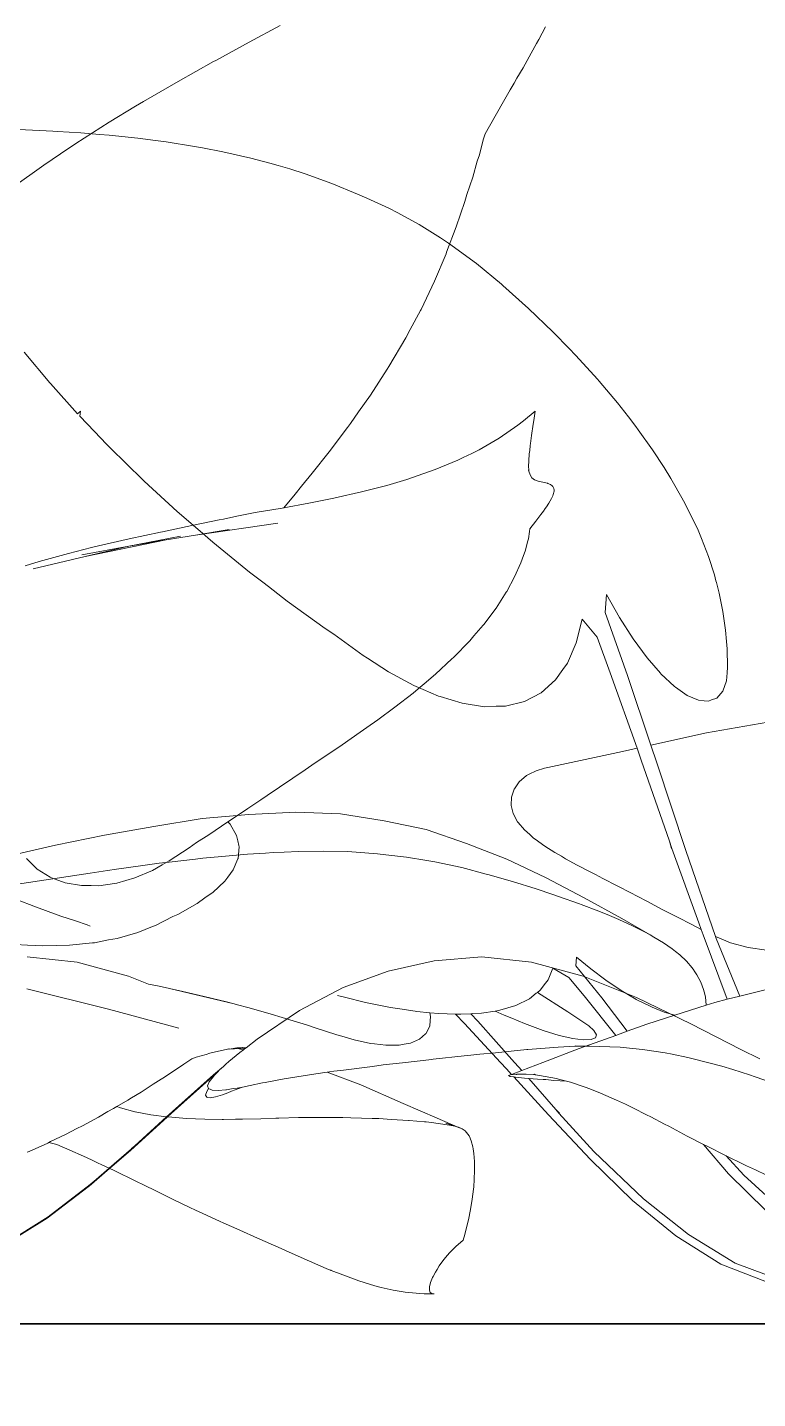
# Model space of a CAD drawing. Header units: inches. Extents: x 249 to 1192, y -18 to 440.
# Drawn here: x 625.877 to 626.156, y 185.833 to 186.358 of the extents above; entities that cross this region are included whole.
import ezdxf

# ---------------------------------------------------------------- set-up
doc = ezdxf.new("R2010")
doc.units = ezdxf.units.IN
doc.header["$MEASUREMENT"] = 0
for name, color, linetype, lineweight in [('BALOK', 3, 'Continuous', 20), ('DINDING', 6, 'Continuous', 0), ('VEGETASI', 60, 'Continuous', 0)]:
    doc.layers.add(name, color=color, linetype=linetype, lineweight=lineweight)
doc.layers.add('KOLOM', color=5, linetype='Continuous')

# ---------------------------------------------------------------- blocks, each defined once
blk = doc.blocks.new('tanaman')
for p, q in [((585.12029, 360.32647), (585.12289, 360.32158)), ((585.23371, 360.32058), (585.2219, 360.32695)), ((585.12289, 360.32158), (585.12371, 360.32014)), ((585.12371, 360.32014), (585.12578, 360.31636)), ((585.24642, 360.31363), (585.23371, 360.32058)), ((585.12578, 360.31636), (585.12891, 360.31082)), ((585.12891, 360.31082), (585.13128, 360.30675)), ((585.24733, 360.31313), (585.24642, 360.31363)), ((585.26084, 360.30557), (585.24733, 360.31313)), ((585.13128, 360.30675), (585.13227, 360.30496)), ((585.13227, 360.30496), (585.13385, 360.3023)), ((585.27417, 360.29786), (585.26084, 360.30557)), ((585.13385, 360.3023), (585.13583, 360.29878)), ((585.13583, 360.29878), (585.13955, 360.29228)), ((585.27722, 360.29604), (585.27417, 360.29786)), ((585.28724, 360.28996), (585.27722, 360.29604)), ((585.13955, 360.29228), (585.14343, 360.28546)), ((585.29047, 360.28794), (585.28724, 360.28996)), ((585.14343, 360.28546), (585.14412, 360.28316)), ((585.29998, 360.28186), (585.29047, 360.28794)), ((585.70236, 360.28385), (585.69557, 360.28299)), ((585.71326, 360.28497), (585.70236, 360.28385)), ((585.71694, 360.28529), (585.71326, 360.28497)), ((585.72413, 360.28586), (585.71694, 360.28529)), ((585.73312, 360.28642), (585.72413, 360.28586)), ((585.73491, 360.28653), (585.73312, 360.28642)), ((585.74261, 360.28689), (585.73491, 360.28653)), ((585.7568, 360.28757), (585.74261, 360.28689)), ((585.14412, 360.28316), (585.14558, 360.2775)), ((585.30596, 360.27787), (585.29998, 360.28186)), ((585.66983, 360.27866), (585.65915, 360.27623)), ((585.67761, 360.28017), (585.66983, 360.27866)), ((585.68061, 360.28072), (585.67761, 360.28017)), ((585.69147, 360.28244), (585.68061, 360.28072)), ((585.69557, 360.28299), (585.69147, 360.28244)), ((585.14558, 360.2775), (585.1464, 360.27501)), ((585.1464, 360.27501), (585.14816, 360.26889)), ((585.31232, 360.27352), (585.30596, 360.27787)), ((585.32421, 360.26491), (585.31232, 360.27352)), ((585.64863, 360.27342), (585.64413, 360.27207)), ((585.6518, 360.2743), (585.64863, 360.27342)), ((585.65915, 360.27623), (585.6518, 360.2743)), ((585.14816, 360.26889), (585.15039, 360.26223)), ((585.63828, 360.27019), (585.62813, 360.26655)), ((585.64413, 360.27207), (585.63828, 360.27019)), ((585.61822, 360.26247), (585.61468, 360.26094)), ((585.62813, 360.26655), (585.61822, 360.26247)), ((585.15039, 360.26223), (585.15115, 360.25966)), ((585.15115, 360.25966), (585.15455, 360.24988)), ((585.61468, 360.26094), (585.60628, 360.25702)), ((585.60284, 360.25526), (585.59468, 360.25075)), ((585.60628, 360.25702), (585.60284, 360.25526)), ((585.15455, 360.24988), (585.15814, 360.24021)), ((585.59468, 360.25075), (585.58654, 360.24571)), ((585.5835, 360.2437), (585.57279, 360.2359)), ((585.58654, 360.24571), (585.5835, 360.2437)), ((585.15814, 360.24021), (585.15835, 360.23961)), ((585.15835, 360.23961), (585.16279, 360.22905)), ((585.57279, 360.2359), (585.56318, 360.22793)), ((585.16279, 360.22905), (585.16793, 360.2183)), ((585.56261, 360.22744), (585.55286, 360.21866)), ((585.56318, 360.22793), (585.56261, 360.22744)), ((585.16793, 360.2183), (585.16819, 360.21782)), ((585.16819, 360.21782), (585.17206, 360.21066)), ((585.55286, 360.21866), (585.54355, 360.20973)), ((585.17206, 360.21066), (585.17375, 360.20741)), ((585.17375, 360.20741), (585.18021, 360.19646)), ((585.54316, 360.20934), (585.53734, 360.20341)), ((585.54355, 360.20973), (585.54316, 360.20934)), ((585.53474, 360.20069), (585.52647, 360.1916)), ((585.53734, 360.20341), (585.53474, 360.20069)), ((585.73596, 360.19023), (585.74582, 360.20197)), ((585.18021, 360.19646), (585.18088, 360.19545)), ((585.18088, 360.19545), (585.18728, 360.18549)), ((585.52576, 360.19077), (585.51879, 360.1825)), ((585.52647, 360.1916), (585.52576, 360.19077)), ((585.72542, 360.17836), (585.73569, 360.18988)), ((585.73569, 360.18988), (585.73596, 360.19023)), ((585.18728, 360.18549), (585.19181, 360.17911)), ((585.12426, 360.1793), (585.12479, 360.1758)), ((585.12873, 360.17568), (585.12426, 360.1793)), ((585.19181, 360.17911), (585.19492, 360.17459)), ((585.51879, 360.1825), (585.51463, 360.17723)), ((585.72426, 360.1793), (585.72455, 360.17739)), ((585.72542, 360.17836), (585.72426, 360.1793)), ((585.12479, 360.1758), (585.12502, 360.17443)), ((585.12502, 360.17443), (585.12562, 360.17005)), ((585.13087, 360.174), (585.12873, 360.17568)), ((585.13799, 360.16907), (585.13087, 360.174)), ((585.19492, 360.17459), (585.19608, 360.17308)), ((585.51175, 360.17345), (585.51085, 360.17222)), ((585.51463, 360.17723), (585.51175, 360.17345)), ((585.71886, 360.17157), (585.72455, 360.17739)), ((585.12562, 360.17005), (585.126, 360.16699)), ((585.14567, 360.1646), (585.13799, 360.16907)), ((585.19608, 360.17308), (585.20308, 360.16379)), ((585.51085, 360.17222), (585.50538, 360.16449)), ((585.71434, 360.16677), (585.71886, 360.17157)), ((585.126, 360.16699), (585.12612, 360.16626)), ((585.12612, 360.16626), (585.12631, 360.1643)), ((585.12631, 360.1643), (585.1265, 360.16303)), ((585.1265, 360.16303), (585.12674, 360.16033)), ((585.14855, 360.16313), (585.14567, 360.1646)), ((585.15179, 360.16155), (585.14855, 360.16313)), ((585.20308, 360.16379), (585.20954, 360.15565)), ((585.50538, 360.16449), (585.50095, 360.15772)), ((585.70043, 360.15302), (585.71294, 360.16525)), ((585.71294, 360.16525), (585.71434, 360.16677)), ((585.12679, 360.15812), (585.12666, 360.15685)), ((585.12674, 360.16033), (585.12679, 360.15812)), ((585.15387, 360.16058), (585.15179, 360.16155)), ((585.16253, 360.15699), (585.15387, 360.16058)), ((585.50095, 360.15772), (585.49841, 360.15357)), ((585.12309, 360.15253), (585.11961, 360.15174)), ((585.12389, 360.15285), (585.12309, 360.15253)), ((585.12442, 360.15307), (585.12389, 360.15285)), ((585.12449, 360.1531), (585.12442, 360.15307)), ((585.12552, 360.15389), (585.12449, 360.1531)), ((585.12622, 360.15495), (585.12552, 360.15389)), ((585.12663, 360.15634), (585.12622, 360.15495)), ((585.12666, 360.15675), (585.12663, 360.15634)), ((585.12666, 360.15685), (585.12697, 360.1567)), ((585.12666, 360.15685), (585.12666, 360.15675)), ((585.12666, 360.15685), (585.12666, 360.15675)), ((585.12666, 360.15685), (585.12666, 360.15675)), ((585.12666, 360.15685), (585.12666, 360.15675)), ((585.12666, 360.15685), (585.12666, 360.15675)), ((585.12697, 360.1567), (585.12666, 360.15675)), ((585.17161, 360.15379), (585.16253, 360.15699)), ((585.1734, 360.15323), (585.17161, 360.15379)), ((585.18104, 360.15095), (585.1734, 360.15323)), ((585.20954, 360.15565), (585.21363, 360.15068)), ((585.49841, 360.15357), (585.49685, 360.15094)), ((585.68731, 360.14096), (585.69993, 360.15257)), ((585.69993, 360.15257), (585.70043, 360.15302)), ((585.11705, 360.14907), (585.11702, 360.14866)), ((585.11702, 360.14866), (585.11734, 360.14739)), ((585.11708, 360.14971), (585.11705, 360.14907)), ((585.11752, 360.15056), (585.11708, 360.14971)), ((585.11734, 360.14739), (585.11754, 360.14699)), ((585.11781, 360.15079), (585.11752, 360.15056)), ((585.11754, 360.14699), (585.11802, 360.14589)), ((585.11836, 360.15123), (585.11781, 360.15079)), ((585.11941, 360.15166), (585.11836, 360.15123)), ((585.11961, 360.15174), (585.11941, 360.15166)), ((585.19077, 360.14841), (585.18104, 360.15095)), ((585.20074, 360.14615), (585.19077, 360.14841)), ((585.21363, 360.15068), (585.21613, 360.14757)), ((585.21613, 360.14757), (585.22046, 360.14238)), ((585.49685, 360.15094), (585.49307, 360.14418)), ((585.11802, 360.14589), (585.11903, 360.14413)), ((585.11903, 360.14413), (585.11999, 360.14274)), ((585.11999, 360.14274), (585.12038, 360.1421)), ((585.12038, 360.1421), (585.12112, 360.14113)), ((585.2013, 360.14603), (585.20074, 360.14615)), ((585.20388, 360.14551), (585.2013, 360.14603)), ((585.21087, 360.14411), (585.20388, 360.14551)), ((585.22046, 360.14238), (585.21087, 360.14411)), ((585.22112, 360.14226), (585.22046, 360.14238)), ((585.23142, 360.14056), (585.22112, 360.14226)), ((585.49307, 360.14418), (585.48964, 360.13743)), ((585.12112, 360.14113), (585.12204, 360.13979)), ((585.12204, 360.13979), (585.124, 360.13718)), ((585.124, 360.13718), (585.12625, 360.13429)), ((585.2543, 360.13191), (585.2227, 360.13643)), ((585.23838, 360.1391), (585.23142, 360.14056)), ((585.24356, 360.13804), (585.23838, 360.1391)), ((585.2452, 360.1377), (585.24356, 360.13804)), ((585.25567, 360.13555), (585.2452, 360.1377)), ((585.48964, 360.13743), (585.48823, 360.13438)), ((585.67847, 360.13344), (585.68731, 360.14096)), ((585.12625, 360.13429), (585.12644, 360.13323)), ((585.12644, 360.13323), (585.12676, 360.13051)), ((585.2543, 360.13191), (585.2414, 360.13404)), ((585.26545, 360.13008), (585.2543, 360.13191)), ((585.26689, 360.13321), (585.25567, 360.13555)), ((585.27973, 360.12773), (585.26, 360.13149)), ((585.26769, 360.13304), (585.26689, 360.13321)), ((585.27959, 360.13046), (585.26769, 360.13304)), ((585.48823, 360.13438), (585.48659, 360.13061)), ((585.67365, 360.12916), (585.67847, 360.13344)), ((585.12676, 360.13051), (585.12714, 360.12929)), ((585.12714, 360.12929), (585.12793, 360.12617)), ((585.12793, 360.12617), (585.12928, 360.12268)), ((585.29645, 360.12372), (585.26545, 360.13008)), ((585.27973, 360.12773), (585.26545, 360.13008)), ((585.29132, 360.12775), (585.27959, 360.13046)), ((585.29774, 360.12431), (585.27973, 360.12773)), ((585.29645, 360.12372), (585.27973, 360.12773)), ((585.294, 360.1271), (585.29132, 360.12775)), ((585.30285, 360.12487), (585.294, 360.1271)), ((585.48659, 360.13061), (585.48395, 360.12371)), ((585.65957, 360.1177), (585.67365, 360.12916)), ((585.12928, 360.12268), (585.12975, 360.12129)), ((585.12975, 360.12129), (585.13222, 360.1159)), ((585.3164, 360.11894), (585.29645, 360.12372)), ((585.30569, 360.12411), (585.30285, 360.12487)), ((585.31412, 360.12176), (585.30569, 360.12411)), ((585.31943, 360.12017), (585.31412, 360.12176)), ((585.48395, 360.12371), (585.48171, 360.11672)), ((585.13222, 360.1159), (585.13517, 360.11038)), ((585.48171, 360.11672), (585.48109, 360.11445)), ((585.65453, 360.11394), (585.65957, 360.1177)), ((585.13517, 360.11038), (585.13534, 360.11004)), ((585.48091, 360.11375), (585.47989, 360.10968)), ((585.48109, 360.11445), (585.48091, 360.11375)), ((585.64518, 360.10667), (585.65228, 360.11223)), ((585.65228, 360.11223), (585.65453, 360.11394)), ((585.13534, 360.11004), (585.13923, 360.10395)), ((585.47989, 360.10968), (585.47847, 360.1026)), ((585.518, 360.10035), (585.52293, 360.10912)), ((585.52293, 360.10912), (585.52354, 360.10227)), ((585.63059, 360.09613), (585.64518, 360.10667)), ((585.13923, 360.10395), (585.1439, 360.09774)), ((585.47847, 360.1026), (585.47746, 360.0955)), ((585.5128, 360.09222), (585.518, 360.10035)), ((585.51492, 360.0782), (585.52354, 360.10227)), ((585.53229, 360.09968), (585.52659, 360.09278)), ((585.53229, 360.09968), (585.53454, 360.09066)), ((585.1439, 360.09774), (585.14414, 360.09747)), ((585.14414, 360.09747), (585.14773, 360.09333)), ((585.47746, 360.0955), (585.47707, 360.0912)), ((585.62735, 360.09397), (585.63059, 360.09613)), ((585.14773, 360.09333), (585.14933, 360.09143)), ((585.14933, 360.09143), (585.15549, 360.08507)), ((585.47707, 360.0912), (585.47685, 360.0884)), ((585.50748, 360.08497), (585.5128, 360.09222)), ((585.52659, 360.09278), (585.52154, 360.07924)), ((585.53454, 360.09066), (585.53796, 360.08286)), ((585.61605, 360.08587), (585.62735, 360.09397)), ((585.15549, 360.08507), (585.15613, 360.08449)), ((585.15613, 360.08449), (585.16235, 360.07868)), ((585.47685, 360.0884), (585.47663, 360.08134)), ((585.50231, 360.079), (585.50748, 360.08497)), ((585.60635, 360.07957), (585.61444, 360.08486)), ((585.61444, 360.08486), (585.61605, 360.08587)), ((585.16235, 360.07868), (585.16678, 360.07497)), ((585.47663, 360.08134), (585.47682, 360.07919)), ((585.47682, 360.07919), (585.4771, 360.07615)), ((585.49701, 360.07399), (585.50217, 360.07883)), ((585.50217, 360.07883), (585.50231, 360.079)), ((585.52154, 360.07924), (585.5113, 360.05032)), ((585.53796, 360.08286), (585.53964, 360.08047)), ((585.53964, 360.08047), (585.54246, 360.07645)), ((585.59671, 360.07433), (585.60635, 360.07957)), ((585.16678, 360.07497), (585.16987, 360.07231)), ((585.4771, 360.07615), (585.47851, 360.07216)), ((585.49216, 360.07057), (585.49653, 360.07365)), ((585.49653, 360.07365), (585.49701, 360.07399)), ((585.50598, 360.05149), (585.51492, 360.0782)), ((585.54246, 360.07645), (585.54797, 360.07154)), ((585.59313, 360.07285), (585.59671, 360.07433)), ((585.16987, 360.07231), (585.17101, 360.07144)), ((585.17101, 360.07144), (585.178, 360.06599)), ((585.47851, 360.07216), (585.48082, 360.06952)), ((585.48082, 360.06952), (585.48276, 360.06879)), ((585.48276, 360.06879), (585.48393, 360.06834)), ((585.48393, 360.06834), (585.48558, 360.0685)), ((585.48558, 360.0685), (585.48775, 360.06868)), ((585.48775, 360.06868), (585.49216, 360.07057)), ((585.54797, 360.07154), (585.54805, 360.0715)), ((585.54805, 360.0715), (585.5544, 360.06819)), ((585.5544, 360.06819), (585.56166, 360.06643)), ((585.57822, 360.06755), (585.58663, 360.0701)), ((585.58663, 360.0701), (585.58729, 360.07028)), ((585.58729, 360.07028), (585.59313, 360.07285)), ((585.178, 360.06599), (585.18451, 360.0612)), ((585.56166, 360.06643), (585.5652, 360.06638)), ((585.5652, 360.06638), (585.56963, 360.06623)), ((585.56963, 360.06623), (585.57822, 360.06755)), ((585.18451, 360.0612), (585.18865, 360.05826)), ((585.18865, 360.05826), (585.19121, 360.05641)), ((585.45826, 360.06082), (585.48477, 360.05619)), ((585.19121, 360.05641), (585.19809, 360.05162)), ((585.48477, 360.05619), (585.50598, 360.05149)), ((585.19809, 360.05162), (585.20513, 360.04684)), ((585.50374, 360.04479), (585.50598, 360.05149)), ((585.5113, 360.05032), (585.50968, 360.04575)), ((585.5113, 360.05032), (585.51686, 360.04908)), ((585.51686, 360.04908), (585.54546, 360.043)), ((585.20513, 360.04684), (585.20839, 360.04468)), ((585.20839, 360.04468), (585.21228, 360.04201)), ((585.21228, 360.04201), (585.22684, 360.03219)), ((585.49266, 360.01114), (585.50374, 360.04479)), ((585.50968, 360.04575), (585.49891, 360.01469)), ((585.54546, 360.043), (585.54676, 360.04269)), ((585.54676, 360.04269), (585.54992, 360.0417)), ((585.54992, 360.0417), (585.55255, 360.04044)), ((585.55255, 360.04044), (585.55356, 360.03986)), ((585.55356, 360.03986), (585.55636, 360.03748)), ((585.55636, 360.03748), (585.55819, 360.03479)), ((585.22684, 360.03219), (585.22929, 360.03058)), ((585.55819, 360.03479), (585.5583, 360.03461)), ((585.5583, 360.03461), (585.55935, 360.03157)), ((585.55935, 360.03157), (585.55949, 360.02847)), ((585.22929, 360.03058), (585.23002, 360.03009)), ((585.23002, 360.03009), (585.23423, 360.02722)), ((585.23423, 360.02722), (585.24168, 360.02222)), ((585.55893, 360.0263), (585.5587, 360.02534)), ((585.55945, 360.02834), (585.55893, 360.0263)), ((585.55949, 360.02847), (585.55945, 360.02834)), ((585.23856, 360.01694), (585.24101, 360.02125)), ((585.24101, 360.02125), (585.24112, 360.02138)), ((585.24112, 360.02138), (585.24182, 360.02212)), ((585.24168, 360.02222), (585.24182, 360.02212)), ((585.24182, 360.02212), (585.24918, 360.01721)), ((585.55677, 360.02191), (585.55442, 360.01904)), ((585.55701, 360.02219), (585.55677, 360.02191)), ((585.5587, 360.02534), (585.55701, 360.02219)), ((585.60808, 360.02251), (585.59197, 360.01924)), ((585.62479, 360.0252), (585.60808, 360.02251)), ((585.64188, 360.02582), (585.62479, 360.0252)), ((585.65988, 360.025), (585.64188, 360.02582)), ((585.67776, 360.02346), (585.65988, 360.025)), ((585.69622, 360.02034), (585.67776, 360.02346)), ((585.23804, 360.01486), (585.23856, 360.01694)), ((585.24918, 360.01721), (585.25381, 360.01418)), ((585.55094, 360.01591), (585.55033, 360.0155)), ((585.55237, 360.01724), (585.55094, 360.01591)), ((585.55442, 360.01904), (585.55237, 360.01724)), ((585.59197, 360.01924), (585.57662, 360.01391)), ((585.71513, 360.01705), (585.69622, 360.02034)), ((585.73386, 360.0132), (585.71513, 360.01705)), ((585.23753, 360.01257), (585.23765, 360.01313)), ((585.23793, 360.00817), (585.23753, 360.01257)), ((585.23765, 360.01313), (585.23804, 360.01486)), ((585.25381, 360.01418), (585.25673, 360.01221)), ((585.25673, 360.01221), (585.26433, 360.00724)), ((585.48126, 359.9782), (585.49266, 360.01114)), ((585.49796, 360.01196), (585.4877, 359.98353)), ((585.49891, 360.01469), (585.49796, 360.01196)), ((585.49816, 360.01199), (585.49796, 360.01196)), ((585.49891, 360.01469), (585.49816, 360.01199)), ((585.54279, 360.01045), (585.54024, 360.00899)), ((585.54659, 360.01281), (585.54279, 360.01045)), ((585.55033, 360.0155), (585.54659, 360.01281)), ((585.57662, 360.01391), (585.56114, 360.00784)), ((585.61872, 360.01057), (585.61067, 360.0099)), ((585.62209, 360.01076), (585.61872, 360.01057)), ((585.63138, 360.01089), (585.62209, 360.01076)), ((585.64087, 360.01075), (585.63138, 360.01089)), ((585.64633, 360.01057), (585.64087, 360.01075)), ((585.65053, 360.01037), (585.64633, 360.01057)), ((585.75319, 360.00877), (585.73386, 360.0132)), ((585.238, 360.00801), (585.23793, 360.00817)), ((585.23977, 360.00377), (585.238, 360.00801)), ((585.26433, 360.00724), (585.26704, 360.0057)), ((585.26704, 360.0057), (585.27076, 360.00355)), ((585.31483, 360.00406), (585.31895, 360.00807)), ((585.53422, 360.00559), (585.52947, 360.0031)), ((585.53866, 360.00804), (585.53422, 360.00559)), ((585.54024, 360.00899), (585.53866, 360.00804)), ((585.56114, 360.00784), (585.54639, 360.00087)), ((585.58874, 360.00681), (585.57836, 360.00461)), ((585.59169, 360.00736), (585.58874, 360.00681)), ((585.59953, 360.00858), (585.59169, 360.00736)), ((585.60738, 360.00957), (585.59953, 360.00858)), ((585.61067, 360.0099), (585.60738, 360.00957)), ((585.65348, 360.01021), (585.65053, 360.01037)), ((585.66032, 360.00975), (585.65348, 360.01021)), ((585.67024, 360.00893), (585.66032, 360.00975)), ((585.67746, 360.00822), (585.67024, 360.00893)), ((585.68024, 360.00792), (585.67746, 360.00822)), ((585.69031, 360.00675), (585.68024, 360.00792)), ((585.69412, 360.00627), (585.69031, 360.00675)), ((585.70041, 360.00544), (585.69412, 360.00627)), ((585.71051, 360.00403), (585.70041, 360.00544)), ((585.24185, 360.00103), (585.23977, 360.00377)), ((585.24302, 359.9994), (585.24185, 360.00103)), ((585.27076, 360.00355), (585.27751, 360.00067)), ((585.27751, 360.00067), (585.28441, 359.99869)), ((585.30416, 359.99882), (585.30929, 360.00074)), ((585.30929, 360.00074), (585.30985, 360.00095)), ((585.30985, 360.00095), (585.31483, 360.00406)), ((585.52442, 360.00048), (585.51348, 359.99478)), ((585.52717, 360.00196), (585.52442, 360.00048)), ((585.52947, 360.0031), (585.52717, 360.00196)), ((585.54639, 360.00087), (585.53157, 359.99305)), ((585.56843, 360.002), (585.55893, 359.99925)), ((585.56899, 360.00216), (585.56843, 360.002)), ((585.57836, 360.00461), (585.56899, 360.00216)), ((585.71392, 360.00353), (585.71051, 360.00403)), ((585.72058, 360.00254), (585.71392, 360.00353)), ((585.72893, 360.00127), (585.72058, 360.00254)), ((585.72893, 360.00127), (585.75095, 359.99788)), ((585.24766, 359.99509), (585.24302, 359.9994)), ((585.24974, 359.9937), (585.24766, 359.99509)), ((585.28441, 359.99869), (585.28872, 359.99808)), ((585.28872, 359.99808), (585.29127, 359.9977)), ((585.29127, 359.9977), (585.29415, 359.99772)), ((585.29415, 359.99772), (585.29791, 359.99773)), ((585.29791, 359.99773), (585.30416, 359.99882)), ((585.51348, 359.99478), (585.51155, 359.99381)), ((585.5495, 359.99633), (585.54385, 359.99449)), ((585.54988, 359.99645), (585.5495, 359.99633)), ((585.55893, 359.99925), (585.54988, 359.99645)), ((585.25068, 359.99305), (585.24974, 359.9937)), ((585.25366, 359.99087), (585.25068, 359.99305)), ((585.26098, 359.98674), (585.25366, 359.99087)), ((585.50761, 359.99172), (585.50148, 359.98852)), ((585.51096, 359.99351), (585.50761, 359.99172)), ((585.51155, 359.99381), (585.51096, 359.99351)), ((585.53157, 359.99305), (585.51716, 359.98515)), ((585.53262, 359.99052), (585.52589, 359.98792)), ((585.53331, 359.99077), (585.53262, 359.99052)), ((585.54132, 359.99362), (585.53331, 359.99077)), ((585.54385, 359.99449), (585.54132, 359.99362)), ((585.73183, 359.98609), (585.74246, 359.98998)), ((585.74246, 359.98998), (585.74273, 359.99009)), ((585.74273, 359.99009), (585.75222, 359.9937)), ((585.26286, 359.9859), (585.26098, 359.98674)), ((585.26959, 359.98246), (585.26286, 359.9859)), ((585.4951, 359.98522), (585.49105, 359.98318)), ((585.50148, 359.98852), (585.4951, 359.98522)), ((585.51716, 359.98515), (585.50631, 359.97884)), ((585.51824, 359.98472), (585.51299, 359.98229)), ((585.5191, 359.98509), (585.51824, 359.98472)), ((585.52189, 359.9863), (585.5191, 359.98509)), ((585.52589, 359.98792), (585.52189, 359.9863)), ((585.72174, 359.98266), (585.72614, 359.98421)), ((585.72614, 359.98421), (585.73183, 359.98609)), ((585.2707, 359.98205), (585.26959, 359.98246)), ((585.27635, 359.97975), (585.2707, 359.98205)), ((585.28418, 359.97754), (585.27635, 359.97975)), ((585.4868, 359.98097), (585.48606, 359.97886)), ((585.4877, 359.98353), (585.4868, 359.98097)), ((585.48847, 359.98182), (585.4868, 359.98097)), ((585.49105, 359.98318), (585.48847, 359.98182)), ((585.50875, 359.98016), (585.50631, 359.97884)), ((585.51299, 359.98229), (585.50875, 359.98016)), ((585.72056, 359.98223), (585.72174, 359.98266)), ((585.28749, 359.97697), (585.28418, 359.97754)), ((585.29295, 359.97589), (585.28749, 359.97697)), ((585.29364, 359.97584), (585.29295, 359.97589)), ((585.3025, 359.97491), (585.29364, 359.97584)), ((585.31265, 359.97465), (585.3025, 359.97491)), ((585.3185, 359.97498), (585.31265, 359.97465)), ((585.32321, 359.97518), (585.3185, 359.97498)), ((585.46874, 359.97403), (585.46177, 359.97308)), ((585.47553, 359.97583), (585.46874, 359.97403)), ((585.47201, 359.95543), (585.48101, 359.97748)), ((585.47906, 359.97731), (585.47553, 359.97583)), ((585.48606, 359.97886), (585.47676, 359.95423)), ((585.48126, 359.9782), (585.47906, 359.97731)), ((585.48101, 359.97748), (585.48126, 359.9782)), ((585.5012, 359.9758), (585.49791, 359.97357)), ((585.50482, 359.97799), (585.5012, 359.9758)), ((585.50631, 359.97884), (585.50482, 359.97799)), ((585.12561, 359.96843), (585.14464, 359.97049)), ((585.14464, 359.97049), (585.16289, 359.96898)), ((585.16289, 359.96898), (585.18058, 359.96495)), ((585.4924, 359.9688), (585.4902, 359.96624)), ((585.49497, 359.97125), (585.4924, 359.9688)), ((585.49656, 359.97255), (585.49497, 359.97125)), ((585.49791, 359.97357), (585.49656, 359.97255)), ((585.529, 359.96583), (585.53446, 359.97038)), ((585.53446, 359.97038), (585.53477, 359.96709)), ((585.72561, 359.96843), (585.74464, 359.97049)), ((585.10585, 359.96305), (585.12561, 359.96843)), ((585.18058, 359.96495), (585.19779, 359.95871)), ((585.48837, 359.96357), (585.48692, 359.96081)), ((585.48941, 359.96513), (585.48837, 359.96357)), ((585.48959, 359.96539), (585.48941, 359.96513)), ((585.4902, 359.96624), (585.48959, 359.96539)), ((585.52328, 359.96153), (585.529, 359.96583)), ((585.52475, 359.95475), (585.53477, 359.96709)), ((585.54354, 359.96615), (585.5374, 359.96253)), ((585.54354, 359.96615), (585.54533, 359.96167)), ((585.70585, 359.96305), (585.72561, 359.96843)), ((585.08549, 359.95492), (585.10585, 359.96305)), ((585.19779, 359.95871), (585.21444, 359.94992)), ((585.28755, 359.9505), (585.31882, 359.95823)), ((585.47201, 359.95543), (585.46177, 359.95802)), ((585.48584, 359.95797), (585.4854, 359.95622)), ((585.48692, 359.96081), (585.48584, 359.95797)), ((585.51744, 359.95761), (585.52328, 359.96153)), ((585.5374, 359.96253), (585.53155, 359.95556)), ((585.54533, 359.96167), (585.54628, 359.96042)), ((585.54628, 359.96042), (585.54832, 359.95774)), ((585.66552, 359.95247), (585.69027, 359.9584)), ((585.69027, 359.9584), (585.68556, 359.95735)), ((585.6942, 359.95921), (585.69027, 359.9584)), ((585.69826, 359.96002), (585.6942, 359.95921)), ((585.69826, 359.96002), (585.70585, 359.96305)), ((585.06469, 359.9448), (585.08549, 359.95492)), ((585.47676, 359.95423), (585.47201, 359.95543)), ((585.48158, 359.95301), (585.47676, 359.95423)), ((585.48481, 359.95198), (585.48158, 359.95301)), ((585.48513, 359.95505), (585.48479, 359.95209)), ((585.4854, 359.95622), (585.48513, 359.95505)), ((585.50608, 359.9514), (585.51165, 359.9542)), ((585.51165, 359.9542), (585.51181, 359.9543)), ((585.51181, 359.9543), (585.51744, 359.95761)), ((585.51505, 359.94201), (585.52475, 359.95475)), ((585.53155, 359.95556), (585.51946, 359.94041)), ((585.53773, 359.94939), (585.54943, 359.95686)), ((585.54832, 359.95774), (585.54943, 359.95686)), ((585.54943, 359.95686), (585.54987, 359.95652)), ((585.54987, 359.95652), (585.55244, 359.95445)), ((585.55244, 359.95445), (585.55764, 359.95186)), ((585.60559, 359.95108), (585.6152, 359.95302)), ((585.6152, 359.95302), (585.62329, 359.95501)), ((585.62329, 359.95501), (585.62489, 359.95538)), ((585.62489, 359.95538), (585.62592, 359.95565)), ((585.66834, 359.95319), (585.66552, 359.95247)), ((585.67694, 359.95534), (585.66834, 359.95319)), ((585.68556, 359.95735), (585.67694, 359.95534)), ((585.21444, 359.94992), (585.23061, 359.9389)), ((585.28755, 359.9505), (585.26067, 359.94311)), ((585.48479, 359.95209), (585.48481, 359.95198)), ((585.49687, 359.94813), (585.48481, 359.95198)), ((585.49687, 359.94813), (585.50087, 359.9493)), ((585.50755, 359.94473), (585.49687, 359.94813)), ((585.50087, 359.9493), (585.50556, 359.9512)), ((585.50556, 359.9512), (585.50608, 359.9514)), ((585.53007, 359.9443), (585.53773, 359.94939)), ((585.55764, 359.95186), (585.55772, 359.95184)), ((585.55772, 359.95184), (585.56382, 359.95001)), ((585.5622, 359.94816), (585.55923, 359.94696)), ((585.56557, 359.94973), (585.5622, 359.94816)), ((585.56382, 359.95001), (585.56557, 359.94973)), ((585.56557, 359.94973), (585.57088, 359.94889)), ((585.57088, 359.94889), (585.57436, 359.94874)), ((585.57487, 359.94871), (585.57221, 359.94587)), ((585.57436, 359.94874), (585.57487, 359.94871)), ((585.57487, 359.94871), (585.57871, 359.94848)), ((585.57728, 359.94496), (585.58081, 359.94855)), ((585.57871, 359.94848), (585.58081, 359.94855)), ((585.58081, 359.94855), (585.58719, 359.94875)), ((585.58719, 359.94875), (585.59061, 359.94909)), ((585.5903, 359.94757), (585.59061, 359.94909)), ((585.5906, 359.94417), (585.5903, 359.94757)), ((585.59061, 359.94909), (585.59555, 359.94958)), ((585.59555, 359.94958), (585.5962, 359.94964)), ((585.5962, 359.94964), (585.60203, 359.95058)), ((585.60203, 359.95058), (585.60559, 359.95108)), ((585.65129, 359.94849), (585.64286, 359.94597)), ((585.65979, 359.9509), (585.65129, 359.94849)), ((585.66467, 359.95225), (585.65979, 359.9509)), ((585.66552, 359.95247), (585.66467, 359.95225)), ((585.06469, 359.9448), (585.04555, 359.93495)), ((585.51505, 359.94201), (585.50755, 359.94473)), ((585.52683, 359.94065), (585.5278, 359.94229)), ((585.5278, 359.94229), (585.52969, 359.944)), ((585.52969, 359.944), (585.53007, 359.9443)), ((585.54719, 359.94227), (585.54106, 359.94039)), ((585.54726, 359.94229), (585.54719, 359.94227)), ((585.55435, 359.94489), (585.54726, 359.94229)), ((585.55923, 359.94696), (585.55435, 359.94489)), ((585.57221, 359.94587), (585.55814, 359.93006)), ((585.56354, 359.93006), (585.57728, 359.94496)), ((585.5906, 359.94408), (585.5906, 359.94417)), ((585.59201, 359.94117), (585.5906, 359.94408)), ((585.63449, 359.94335), (585.62622, 359.94065)), ((585.63774, 359.9444), (585.63449, 359.94335)), ((585.64286, 359.94597), (585.63774, 359.9444)), ((585.23061, 359.9389), (585.23488, 359.93564)), ((585.51946, 359.94041), (585.51505, 359.94201)), ((585.53345, 359.93533), (585.51946, 359.94041)), ((585.52696, 359.94025), (585.52683, 359.94065)), ((585.52719, 359.93946), (585.52696, 359.94025)), ((585.5273, 359.93943), (585.52719, 359.93946)), ((585.52884, 359.93878), (585.5273, 359.93943)), ((585.53175, 359.93867), (585.52884, 359.93878)), ((585.53401, 359.93899), (585.53175, 359.93867)), ((585.53585, 359.93919), (585.53401, 359.93899)), ((585.54106, 359.94039), (585.53585, 359.93919)), ((585.59226, 359.94095), (585.59201, 359.94117)), ((585.59449, 359.93894), (585.59226, 359.94095)), ((585.59796, 359.93743), (585.59449, 359.93894)), ((585.60044, 359.93701), (585.59796, 359.93743)), ((585.60233, 359.93667), (585.60044, 359.93701)), ((585.61177, 359.93716), (585.60749, 359.93665)), ((585.6133, 359.93734), (585.61177, 359.93716)), ((585.6196, 359.9387), (585.6133, 359.93734)), ((585.62343, 359.93985), (585.6196, 359.9387)), ((585.62622, 359.94065), (585.62343, 359.93985)), ((585.04555, 359.93495), (585.0383, 359.93142)), ((585.06591, 359.93199), (585.05727, 359.92983)), ((585.07187, 359.93325), (585.06591, 359.93199)), ((585.07454, 359.93374), (585.07187, 359.93325)), ((585.08315, 359.93504), (585.07454, 359.93374)), ((585.09055, 359.93578), (585.08315, 359.93504)), ((585.09172, 359.93585), (585.09055, 359.93578)), ((585.10353, 359.93625), (585.09172, 359.93585)), ((585.10693, 359.93628), (585.10353, 359.93625)), ((585.10693, 359.93628), (585.10897, 359.93636)), ((585.10892, 359.93625), (585.10693, 359.93628)), ((585.10892, 359.93625), (585.10693, 359.93628)), ((585.10892, 359.93625), (585.10693, 359.93628)), ((585.10892, 359.93625), (585.10693, 359.93628)), ((585.10892, 359.93625), (585.10693, 359.93628)), ((585.10892, 359.93625), (585.10897, 359.93636)), ((585.11546, 359.93593), (585.10892, 359.93625)), ((585.1271, 359.93498), (585.11546, 359.93593)), ((585.12743, 359.93494), (585.1271, 359.93498)), ((585.13945, 359.93378), (585.12743, 359.93494)), ((585.1454, 359.93324), (585.13945, 359.93378)), ((585.15002, 359.93272), (585.1454, 359.93324)), ((585.15146, 359.93255), (585.15002, 359.93272)), ((585.16336, 359.93126), (585.15146, 359.93255)), ((585.23475, 359.93561), (585.23478, 359.93561)), ((585.23488, 359.93564), (585.23478, 359.93561)), ((585.23478, 359.93561), (585.23494, 359.9356)), ((585.23506, 359.93568), (585.23488, 359.93564)), ((585.23494, 359.9356), (585.23587, 359.93489)), ((585.23494, 359.9356), (585.23518, 359.93558)), ((585.23629, 359.93572), (585.23506, 359.93568)), ((585.23518, 359.93558), (585.23536, 359.93552)), ((585.23536, 359.93552), (585.2369, 359.9354)), ((585.23587, 359.93489), (585.23818, 359.93533)), ((585.23587, 359.93489), (585.23728, 359.93382)), ((585.23642, 359.93573), (585.23629, 359.93572)), ((585.23844, 359.93564), (585.23642, 359.93573)), ((585.2369, 359.9354), (585.23713, 359.9354)), ((585.23713, 359.9354), (585.23818, 359.93533)), ((585.23728, 359.93382), (585.2415, 359.93038)), ((585.23818, 359.93533), (585.23936, 359.93526)), ((585.24133, 359.93519), (585.23844, 359.93564)), ((585.23936, 359.93526), (585.24133, 359.93519)), ((585.24133, 359.93519), (585.24147, 359.9352)), ((585.24255, 359.93503), (585.24147, 359.9352)), ((585.24538, 359.93435), (585.24255, 359.93503)), ((585.24873, 359.93354), (585.24538, 359.93435)), ((585.25012, 359.93311), (585.24873, 359.93354)), ((585.25405, 359.93202), (585.25012, 359.93311)), ((585.25568, 359.93148), (585.25405, 359.93202)), ((585.54733, 359.93006), (585.53345, 359.93533)), ((585.60425, 359.93667), (585.60233, 359.93667)), ((585.60749, 359.93665), (585.60425, 359.93667)), ((585.04864, 359.92732), (585.04219, 359.92525)), ((585.0528, 359.92858), (585.04864, 359.92732)), ((585.05727, 359.92983), (585.0528, 359.92858)), ((585.16381, 359.93122), (585.16336, 359.93126)), ((585.17507, 359.92991), (585.16381, 359.93122)), ((585.18244, 359.92909), (585.17507, 359.92991)), ((585.1865, 359.92852), (585.18244, 359.92909)), ((585.19755, 359.92709), (585.1865, 359.92852)), ((585.20125, 359.92665), (585.19755, 359.92709)), ((585.20291, 359.92643), (585.20125, 359.92665)), ((585.2415, 359.93038), (585.2426, 359.92941)), ((585.2426, 359.92941), (585.24358, 359.92851)), ((585.24358, 359.92851), (585.24734, 359.92534)), ((585.24358, 359.92851), (585.24489, 359.92732)), ((585.24489, 359.92732), (585.24584, 359.92636)), ((585.25876, 359.92937), (585.25568, 359.93148)), ((585.26225, 359.92702), (585.25876, 359.92937)), ((585.26445, 359.92559), (585.26225, 359.92702)), ((585.55543, 359.92698), (585.54733, 359.93006)), ((585.55666, 359.92839), (585.55543, 359.92698)), ((585.55934, 359.92548), (585.55543, 359.92698)), ((585.55814, 359.93006), (585.55666, 359.92839)), ((585.55934, 359.92548), (585.56122, 359.92755)), ((585.56122, 359.92755), (585.56354, 359.93006)), ((585.04002, 359.92451), (585.03344, 359.92219)), ((585.04219, 359.92525), (585.04002, 359.92451)), ((585.17475, 359.91432), (585.19104, 359.92144)), ((585.19104, 359.92144), (585.20386, 359.92629)), ((585.20386, 359.92629), (585.20291, 359.92643)), ((585.20815, 359.92563), (585.20386, 359.92629)), ((585.2203, 359.92383), (585.20815, 359.92563)), ((585.22761, 359.92237), (585.2203, 359.92383)), ((585.22856, 359.9222), (585.22761, 359.92237)), ((585.23331, 359.92118), (585.22856, 359.9222)), ((585.24584, 359.92636), (585.24635, 359.92582)), ((585.24635, 359.92582), (585.24768, 359.92475)), ((585.24635, 359.92582), (585.24694, 359.9252)), ((585.24781, 359.92448), (585.24694, 359.9252)), ((585.24694, 359.9252), (585.24739, 359.92472)), ((585.24734, 359.92534), (585.26309, 359.9113)), ((585.24739, 359.92472), (585.24898, 359.92262)), ((585.2635, 359.91051), (585.24781, 359.92448)), ((585.24898, 359.92262), (585.2496, 359.92104)), ((585.26614, 359.92444), (585.26445, 359.92559)), ((585.26744, 359.92363), (585.26614, 359.92444)), ((585.27042, 359.92167), (585.26744, 359.92363)), ((585.27509, 359.91873), (585.27042, 359.92167)), ((585.53678, 359.92247), (585.53114, 359.9206)), ((585.53831, 359.92287), (585.53678, 359.92247)), ((585.54141, 359.92369), (585.53831, 359.92287)), ((585.53831, 359.92287), (585.54315, 359.92318)), ((585.54215, 359.92385), (585.54141, 359.92369)), ((585.54865, 359.92506), (585.54215, 359.92385)), ((585.55273, 359.92388), (585.54243, 359.91208)), ((585.54315, 359.92318), (585.54626, 359.92347)), ((585.54522, 359.90993), (585.55844, 359.92448)), ((585.54626, 359.92347), (585.54724, 359.92353)), ((585.54724, 359.92353), (585.54941, 359.92361)), ((585.5501, 359.92532), (585.54865, 359.92506)), ((585.54941, 359.92361), (585.55273, 359.92388)), ((585.5501, 359.92532), (585.55059, 359.92556)), ((585.55095, 359.92544), (585.5501, 359.92532)), ((585.55095, 359.92544), (585.55059, 359.92556)), ((585.55376, 359.92558), (585.55095, 359.92544)), ((585.55273, 359.92388), (585.55431, 359.92401)), ((585.55734, 359.9255), (585.55376, 359.92558)), ((585.55431, 359.92401), (585.55555, 359.92421)), ((585.55555, 359.92421), (585.5578, 359.92438)), ((585.55744, 359.92549), (585.55734, 359.9255)), ((585.55969, 359.92526), (585.55744, 359.92549)), ((585.5578, 359.92438), (585.55844, 359.92448)), ((585.55844, 359.92448), (585.5598, 359.9247)), ((585.5601, 359.9252), (585.55934, 359.92548)), ((585.5601, 359.9252), (585.55969, 359.92526)), ((585.5598, 359.9247), (585.55987, 359.92471)), ((585.55987, 359.92471), (585.5605, 359.925)), ((585.56041, 359.92506), (585.5601, 359.9252)), ((585.5605, 359.925), (585.56041, 359.92506)), ((585.23331, 359.92118), (585.2362, 359.92064)), ((585.23827, 359.92025), (585.2362, 359.92064)), ((585.24041, 359.919), (585.2362, 359.92064)), ((585.23983, 359.92005), (585.23827, 359.92025)), ((585.24239, 359.9196), (585.23983, 359.92005)), ((585.24041, 359.919), (585.24186, 359.91847)), ((585.24186, 359.91847), (585.24386, 359.91769)), ((585.24263, 359.91959), (585.24239, 359.9196)), ((585.24562, 359.91931), (585.24263, 359.91959)), ((585.24386, 359.91769), (585.24664, 359.91685)), ((585.24792, 359.91942), (585.24562, 359.91931)), ((585.24664, 359.91685), (585.24868, 359.91652)), ((585.24866, 359.91976), (585.24792, 359.91942)), ((585.24925, 359.91998), (585.24866, 359.91976)), ((585.24868, 359.91652), (585.24947, 359.91668)), ((585.24927, 359.92006), (585.24925, 359.91998)), ((585.2496, 359.92104), (585.24927, 359.92006)), ((585.24996, 359.91895), (585.24927, 359.92006)), ((585.24947, 359.91668), (585.24993, 359.91675)), ((585.24993, 359.91675), (585.25012, 359.91711)), ((585.25036, 359.91756), (585.24996, 359.91895)), ((585.25012, 359.91711), (585.25036, 359.91756)), ((585.27875, 359.91651), (585.27509, 359.91873)), ((585.28015, 359.91564), (585.27875, 359.91651)), ((585.52525, 359.91829), (585.5191, 359.91558)), ((585.52931, 359.91994), (585.52525, 359.91829)), ((585.53114, 359.9206), (585.52931, 359.91994)), ((585.16177, 359.90873), (585.17475, 359.91432)), ((585.26309, 359.9113), (585.26532, 359.90927)), ((585.27739, 359.91116), (585.27136, 359.91004)), ((585.27746, 359.91118), (585.27739, 359.91116)), ((585.28299, 359.91263), (585.27746, 359.91118)), ((585.28438, 359.91314), (585.28015, 359.91564)), ((585.28438, 359.91314), (585.28299, 359.91263)), ((585.28557, 359.91244), (585.28438, 359.91314)), ((585.28776, 359.91121), (585.28557, 359.91244)), ((585.29136, 359.90916), (585.28776, 359.91121)), ((585.51269, 359.91253), (585.50772, 359.91005)), ((585.51578, 359.91405), (585.51269, 359.91253)), ((585.5191, 359.91558), (585.51578, 359.91405)), ((585.54243, 359.91208), (585.54102, 359.91068)), ((585.54243, 359.91208), (585.54117, 359.91066)), ((585.15248, 359.90473), (585.15506, 359.9056)), ((585.15388, 359.90533), (585.16177, 359.90873)), ((585.15388, 359.90533), (585.15846, 359.90674)), ((585.15506, 359.9056), (585.15388, 359.90533)), ((585.15699, 359.90606), (585.15506, 359.9056)), ((585.15709, 359.90607), (585.15699, 359.90606)), ((585.1614, 359.90672), (585.15709, 359.90607)), ((585.16395, 359.90708), (585.1614, 359.90672)), ((585.16594, 359.90727), (585.16395, 359.90708)), ((585.16656, 359.90731), (585.16594, 359.90727)), ((585.17253, 359.90782), (585.16656, 359.90731)), ((585.17279, 359.90785), (585.17253, 359.90782)), ((585.17926, 359.90825), (585.17279, 359.90785)), ((585.18406, 359.90853), (585.17926, 359.90825)), ((585.1867, 359.90859), (585.18406, 359.90853)), ((585.1948, 359.90884), (585.1867, 359.90859)), ((585.19783, 359.90895), (585.1948, 359.90884)), ((585.19918, 359.90898), (585.19783, 359.90895)), ((585.19918, 359.90898), (585.21484, 359.90903)), ((585.22239, 359.90874), (585.21484, 359.90903)), ((585.22351, 359.90871), (585.22239, 359.90874)), ((585.22919, 359.90846), (585.22351, 359.90871)), ((585.23626, 359.90827), (585.22919, 359.90846)), ((585.23898, 359.90829), (585.23626, 359.90827)), ((585.24348, 359.90822), (585.23898, 359.90829)), ((585.244, 359.90823), (585.24348, 359.90822)), ((585.25073, 359.90832), (585.244, 359.90823)), ((585.25787, 359.90864), (585.25073, 359.90832)), ((585.26171, 359.90898), (585.25787, 359.90864)), ((585.26479, 359.9092), (585.26171, 359.90898)), ((585.26493, 359.90922), (585.2635, 359.91051)), ((585.26493, 359.90922), (585.26479, 359.9092)), ((585.27915, 359.89634), (585.26493, 359.90922)), ((585.27136, 359.91004), (585.26532, 359.90927)), ((585.26532, 359.90927), (585.2775, 359.89817)), ((585.29751, 359.90583), (585.29136, 359.90916)), ((585.2997, 359.90472), (585.29751, 359.90583)), ((585.49917, 359.90561), (585.49206, 359.90189)), ((585.50077, 359.90646), (585.49917, 359.90561)), ((585.50605, 359.90918), (585.50077, 359.90646)), ((585.50772, 359.91005), (585.50605, 359.90918)), ((585.54117, 359.91066), (585.5278, 359.8959)), ((585.52906, 359.89292), (585.54522, 359.90993)), ((585.54102, 359.91068), (585.54117, 359.91066)), ((585.14939, 359.90171), (585.14875, 359.90007)), ((585.1495, 359.90193), (585.14939, 359.90171)), ((585.15111, 359.9039), (585.1495, 359.90193)), ((585.15183, 359.90438), (585.15111, 359.9039)), ((585.15183, 359.90438), (585.15225, 359.90463)), ((585.15225, 359.90463), (585.15183, 359.90438)), ((585.15225, 359.90463), (585.15183, 359.90438)), ((585.15225, 359.90463), (585.15183, 359.90438)), ((585.15225, 359.90463), (585.15183, 359.90438)), ((585.15225, 359.90463), (585.15183, 359.90438)), ((585.15225, 359.90463), (585.15248, 359.90473)), ((585.15365, 359.90526), (585.15248, 359.90473)), ((585.15365, 359.90526), (585.15388, 359.90533)), ((585.30399, 359.90251), (585.2997, 359.90472)), ((585.30968, 359.89976), (585.30399, 359.90251)), ((585.49206, 359.90189), (585.48593, 359.8987)), ((585.14776, 359.89513), (585.14753, 359.89213)), ((585.14804, 359.89701), (585.14776, 359.89513)), ((585.14817, 359.89779), (585.14804, 359.89701)), ((585.14875, 359.90007), (585.14817, 359.89779)), ((585.2775, 359.89817), (585.27878, 359.89702)), ((585.2775, 359.89817), (585.27876, 359.89705)), ((585.27876, 359.89705), (585.27878, 359.89702)), ((585.27878, 359.89702), (585.2873, 359.88957)), ((585.28711, 359.88948), (585.27915, 359.89634)), ((585.29711, 359.89416), (585.30232, 359.89649)), ((585.30232, 359.89649), (585.30735, 359.89863)), ((585.30735, 359.89863), (585.30936, 359.89918)), ((585.30936, 359.89918), (585.31037, 359.89942)), ((585.31037, 359.89942), (585.30968, 359.89976)), ((585.31081, 359.89921), (585.31037, 359.89942)), ((585.31795, 359.89598), (585.31081, 359.89921)), ((585.31861, 359.89568), (585.31795, 359.89598)), ((585.48593, 359.8987), (585.47627, 359.88742)), ((585.48473, 359.89807), (585.47717, 359.89424)), ((585.48593, 359.8987), (585.48473, 359.89807)), ((585.14753, 359.89213), (585.14747, 359.88884)), ((585.2873, 359.88957), (585.29005, 359.89089)), ((585.29005, 359.89089), (585.29173, 359.89167)), ((585.29173, 359.89167), (585.29406, 359.89278)), ((585.29406, 359.89278), (585.29711, 359.89416)), ((585.46943, 359.89046), (585.46603, 359.88889)), ((585.47048, 359.89097), (585.46943, 359.89046)), ((585.47041, 359.88689), (585.47717, 359.89424)), ((585.47717, 359.89424), (585.47048, 359.89097)), ((585.14747, 359.88884), (585.14758, 359.88529)), ((585.14758, 359.88529), (585.1478, 359.88244)), ((585.28618, 359.88903), (585.27626, 359.88422)), ((585.28618, 359.88903), (585.28711, 359.88948)), ((585.29493, 359.88275), (585.28711, 359.88948)), ((585.2873, 359.88957), (585.2923, 359.88521)), ((585.2923, 359.88521), (585.29458, 359.88331)), ((585.46603, 359.88889), (585.46177, 359.88695)), ((585.46177, 359.87897), (585.47041, 359.88689)), ((585.47627, 359.88742), (585.46202, 359.87338)), ((585.1478, 359.88244), (585.14787, 359.88156)), ((585.14787, 359.88156), (585.14833, 359.87768)), ((585.26258, 359.8775), (585.26637, 359.87937)), ((585.26637, 359.87937), (585.26867, 359.88047)), ((585.26867, 359.88047), (585.27464, 359.88341)), ((585.27464, 359.88341), (585.27626, 359.88422)), ((585.29458, 359.88331), (585.31061, 359.87096)), ((585.29527, 359.88246), (585.29493, 359.88275)), ((585.31105, 359.8704), (585.29527, 359.88246)), ((585.14833, 359.87768), (585.14896, 359.87374)), ((585.25425, 359.87351), (585.25638, 359.87451)), ((585.25638, 359.87451), (585.26258, 359.8775)), ((585.50878, 359.87784), (585.4916, 359.86421)), ((585.49651, 359.86368), (585.51305, 359.87724)), ((585.14896, 359.87374), (585.14976, 359.86978)), ((585.14976, 359.86978), (585.15074, 359.86587)), ((585.24372, 359.86863), (585.24479, 359.86912)), ((585.24479, 359.86912), (585.25009, 359.87155)), ((585.25009, 359.87155), (585.25425, 359.87351)), ((585.31061, 359.87096), (585.32706, 359.86056)), ((585.3276, 359.86006), (585.31105, 359.8704)), ((585.15074, 359.86587), (585.15123, 359.86423)), ((585.15123, 359.86423), (585.15188, 359.86207)), ((585.23052, 359.86284), (585.23729, 359.8658)), ((585.23729, 359.8658), (585.24372, 359.86863)), ((585.4916, 359.86421), (585.47374, 359.85319)), ((585.47928, 359.85279), (585.49651, 359.86368)), ((585.15188, 359.86207), (585.15463, 359.85962)), ((585.15463, 359.85962), (585.15707, 359.85712)), ((585.21719, 359.85685), (585.22381, 359.85983)), ((585.22381, 359.85983), (585.22413, 359.85997)), ((585.22413, 359.85997), (585.22664, 359.86109)), ((585.22664, 359.86109), (585.23052, 359.86284)), ((585.15707, 359.85712), (585.15852, 359.85538)), ((585.15852, 359.85538), (585.15906, 359.85475)), ((585.15906, 359.85475), (585.15917, 359.85462)), ((585.15917, 359.85462), (585.16095, 359.85217)), ((585.20422, 359.85121), (585.21065, 359.85395)), ((585.21065, 359.85395), (585.21719, 359.85685)), ((585.47374, 359.85319), (585.46177, 359.84871)), ((585.16095, 359.85217), (585.16177, 359.85084)), ((585.16177, 359.85084), (585.1624, 359.84983)), ((585.1624, 359.84983), (585.16329, 359.84807)), ((585.16329, 359.84807), (585.16351, 359.84768)), ((585.1917, 359.84646), (585.1979, 359.84869)), ((585.1979, 359.84869), (585.2023, 359.85041)), ((585.2023, 359.85041), (585.20269, 359.85057)), ((585.2023, 359.85041), (585.20269, 359.85057)), ((585.2023, 359.85041), (585.20269, 359.85057)), ((585.2023, 359.85041), (585.20269, 359.85057)), ((585.2023, 359.85041), (585.20269, 359.85057)), ((585.2023, 359.85041), (585.20241, 359.85053)), ((585.20241, 359.85053), (585.20269, 359.85057)), ((585.20269, 359.85057), (585.20422, 359.85121)), ((585.46177, 359.84612), (585.47928, 359.85279)), ((585.16351, 359.84768), (585.16427, 359.84577)), ((585.16427, 359.84577), (585.16469, 359.84415)), ((585.16476, 359.84289), (585.16449, 359.84202)), ((585.16469, 359.84415), (585.16471, 359.8438)), ((585.16471, 359.8438), (585.16474, 359.84329)), ((585.16474, 359.84329), (585.16476, 359.84289)), ((585.17395, 359.84211), (585.17855, 359.84288)), ((585.17855, 359.84288), (585.17971, 359.84312)), ((585.17971, 359.84312), (585.18321, 359.84393)), ((585.18321, 359.84393), (585.18564, 359.84459)), ((585.18564, 359.84459), (585.1917, 359.84646)), ((585.16292, 359.84147), (585.1668, 359.84153)), ((585.16357, 359.84152), (585.16292, 359.84147)), ((585.16387, 359.84158), (585.16357, 359.84152)), ((585.16449, 359.84202), (585.16387, 359.84158)), ((585.1668, 359.84153), (585.16834, 359.84159)), ((585.16834, 359.84159), (585.17395, 359.84211))]:
    blk.add_line(p, q)
for points in [[(585.50878, 359.87784), (585.5278, 359.8959)], [(585.51305, 359.87724), (585.52906, 359.89292)]]:
    blk.add_lwpolyline(points)
blk = doc.blocks.new('ampak samping')
at = {"layer": 'BALOK'}
blk.add_lwpolyline([(628.62979, 185.86173), (598.75582, 185.86173), (598.75582, 184.66173), (628.62979, 184.66173), (628.62979, 185.11173)], dxfattribs=at)
at = {"layer": 'DINDING'}
blk.add_lwpolyline([(625.57979, 185.71173), (625.57979, 185.86173), (628.97979, 185.86173), (628.97979, 185.71173)], dxfattribs=at)
at = {"layer": 'KOLOM'}
blk.add_lwpolyline([(625.50479, 185.86173), (626.20428, 185.86173), (626.20428, 188.76173), (625.50479, 188.76173)], close=True, dxfattribs=at)
blk.add_lwpolyline([(628.62979, 185.86173), (625.78598, 185.86173)], dxfattribs=at)
at = {"layer": 'VEGETASI', "xscale": -1}
for p in [(1211.1952, -173.96832), (1211.62122, -173.96832)]:
    blk.add_blockref('tanaman', p, dxfattribs=at)

msp = doc.modelspace()

# ---------------------------------------------------------------- block references
at = {"layer": 'DINDING'}
msp.add_blockref('ampak samping', (0, 0), dxfattribs=at)

doc.saveas('drawing.dxf')
